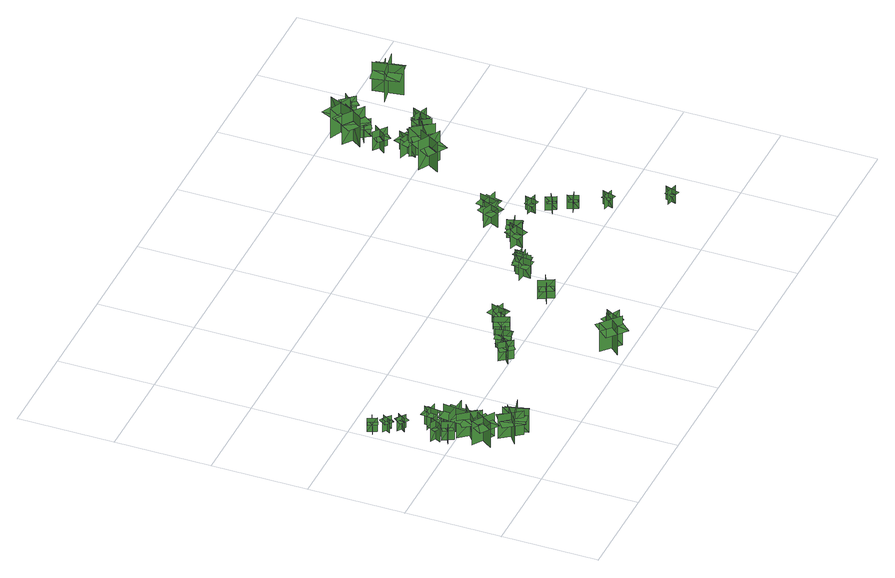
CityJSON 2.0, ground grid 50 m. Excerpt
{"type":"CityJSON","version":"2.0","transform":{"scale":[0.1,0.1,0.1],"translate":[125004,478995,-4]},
"CityObjects":{
"tree1":{"type":"SolitaryVegetationObject","geometry":[{"type":"MultiSurface","lod":"1","boundaries":[[[0,1,2]],[[0,2,3]],[[4,5,6]],[[4,6,7]],[[8,9,10]],[[8,10,11]],[[8,11,12]],[[8,12,13]]]}]},
"tree2":{"type":"SolitaryVegetationObject","geometry":[{"type":"MultiSurface","lod":"1","boundaries":[[[14,15,16]],[[14,16,17]],[[18,19,20]],[[18,20,21]],[[22,23,24]],[[22,24,25]],[[22,25,26]],[[22,26,27]]]}]},
"tree3":{"type":"SolitaryVegetationObject","geometry":[{"type":"MultiSurface","lod":"1","boundaries":[[[28,29,30]],[[28,30,31]],[[32,33,34]],[[32,34,35]],[[36,37,38]],[[36,38,39]],[[36,39,40]],[[36,40,41]]]}]},
"tree4":{"type":"SolitaryVegetationObject","geometry":[{"type":"MultiSurface","lod":"1","boundaries":[[[42,43,44]],[[42,44,45]],[[46,47,48]],[[46,48,49]],[[50,51,52]],[[50,52,53]],[[50,53,54]],[[50,54,55]]]}]},
"tree5":{"type":"SolitaryVegetationObject","geometry":[{"type":"MultiSurface","lod":"1","boundaries":[[[56,57,58]],[[56,58,59]],[[60,61,62]],[[60,62,63]],[[64,65,66]],[[64,66,67]],[[64,67,68]],[[64,68,69]]]}]},
"tree6":{"type":"SolitaryVegetationObject","geometry":[{"type":"MultiSurface","lod":"1","boundaries":[[[70,71,72]],[[70,72,73]],[[74,75,76]],[[74,76,77]],[[78,79,80]],[[78,80,81]],[[78,81,82]],[[78,82,83]]]}]},
"tree7":{"type":"SolitaryVegetationObject","geometry":[{"type":"MultiSurface","lod":"1","boundaries":[[[84,85,86]],[[84,86,87]],[[88,89,90]],[[88,90,91]],[[92,93,94]],[[92,94,95]],[[92,95,96]],[[92,96,97]]]}]},
"tree8":{"type":"SolitaryVegetationObject","geometry":[{"type":"MultiSurface","lod":"1","boundaries":[[[98,99,100]],[[98,100,101]],[[102,103,104]],[[102,104,105]],[[106,107,108]],[[106,108,109]],[[106,109,110]],[[106,110,111]]]}]},
"tree9":{"type":"SolitaryVegetationObject","geometry":[{"type":"MultiSurface","lod":"1","boundaries":[[[112,113,114]],[[112,114,115]],[[116,117,118]],[[116,118,119]],[[120,121,122]],[[120,122,123]],[[120,123,124]],[[120,124,125]]]}]},
"tree10":{"type":"SolitaryVegetationObject","geometry":[{"type":"MultiSurface","lod":"1","boundaries":[[[126,127,128]],[[126,128,129]],[[130,131,132]],[[130,132,133]],[[134,135,136]],[[134,136,137]],[[134,137,138]],[[134,138,139]]]}]},
"tree11":{"type":"SolitaryVegetationObject","geometry":[{"type":"MultiSurface","lod":"1","boundaries":[[[140,141,142]],[[140,142,143]],[[144,145,146]],[[144,146,147]],[[148,149,150]],[[148,150,151]],[[148,151,152]],[[148,152,153]]]}]},
"tree12":{"type":"SolitaryVegetationObject","geometry":[{"type":"MultiSurface","lod":"1","boundaries":[[[154,155,156]],[[154,156,157]],[[158,159,160]],[[158,160,161]],[[162,163,164]],[[162,164,165]],[[162,165,166]],[[162,166,167]]]}]},
"tree13":{"type":"SolitaryVegetationObject","geometry":[{"type":"MultiSurface","lod":"1","boundaries":[[[168,169,170]],[[168,170,171]],[[172,173,174]],[[172,174,175]],[[176,177,178]],[[176,178,179]],[[176,179,180]],[[176,180,181]]]}]},
"tree14":{"type":"SolitaryVegetationObject","geometry":[{"type":"MultiSurface","lod":"1","boundaries":[[[182,183,184]],[[182,184,185]],[[186,187,188]],[[186,188,189]],[[190,191,192]],[[190,192,193]],[[190,193,194]],[[190,194,195]]]}]},
"tree15":{"type":"SolitaryVegetationObject","geometry":[{"type":"MultiSurface","lod":"1","boundaries":[[[196,197,198]],[[196,198,199]],[[200,201,202]],[[200,202,203]],[[204,205,206]],[[204,206,207]],[[204,207,208]],[[204,208,209]]]}]},
"tree16":{"type":"SolitaryVegetationObject","geometry":[{"type":"MultiSurface","lod":"1","boundaries":[[[210,211,212]],[[210,212,213]],[[214,215,216]],[[214,216,217]],[[218,219,220]],[[218,220,221]],[[218,221,222]],[[218,222,223]]]}]},
"tree17":{"type":"SolitaryVegetationObject","geometry":[{"type":"MultiSurface","lod":"1","boundaries":[[[224,225,226]],[[224,226,227]],[[228,229,230]],[[228,230,231]],[[232,233,234]],[[232,234,235]],[[232,235,236]],[[232,236,237]]]}]},
"tree18":{"type":"SolitaryVegetationObject","geometry":[{"type":"MultiSurface","lod":"1","boundaries":[[[238,239,240]],[[238,240,241]],[[242,243,244]],[[242,244,245]],[[246,247,248]],[[246,248,249]],[[246,247,250]],[[246,250,251]]]}]},
"tree19":{"type":"SolitaryVegetationObject","geometry":[{"type":"MultiSurface","lod":"1","boundaries":[[[252,253,254]],[[252,254,255]],[[256,257,258]],[[256,258,259]],[[260,261,262]],[[260,262,263]],[[260,261,264]],[[260,264,265]]]}]},
"tree20":{"type":"SolitaryVegetationObject","geometry":[{"type":"MultiSurface","lod":"1","boundaries":[[[266,267,268]],[[266,268,269]],[[270,271,272]],[[270,272,273]],[[274,275,276]],[[274,276,277]],[[274,275,278]],[[274,278,279]]]}]},
"tree21":{"type":"SolitaryVegetationObject","geometry":[{"type":"MultiSurface","lod":"1","boundaries":[[[280,281,282]],[[280,282,283]],[[284,285,286]],[[284,286,287]],[[288,289,290]],[[288,290,291]],[[288,289,292]],[[288,292,293]]]}]},
"tree22":{"type":"SolitaryVegetationObject","geometry":[{"type":"MultiSurface","lod":"1","boundaries":[[[294,295,296]],[[294,296,297]],[[298,299,300]],[[298,300,301]],[[302,303,304]],[[302,304,305]],[[302,305,306]],[[302,306,307]]]}]},
"tree23":{"type":"SolitaryVegetationObject","geometry":[{"type":"MultiSurface","lod":"1","boundaries":[[[308,309,310]],[[308,310,311]],[[312,313,314]],[[312,314,315]],[[316,317,318]],[[316,318,319]],[[316,317,320]],[[316,320,321]]]}]},
"tree24":{"type":"SolitaryVegetationObject","geometry":[{"type":"MultiSurface","lod":"1","boundaries":[[[322,323,324]],[[322,324,325]],[[326,327,328]],[[326,328,329]],[[330,331,332]],[[330,332,333]],[[330,333,334]],[[330,334,335]]]}]},
"tree25":{"type":"SolitaryVegetationObject","geometry":[{"type":"MultiSurface","lod":"1","boundaries":[[[336,337,338]],[[336,338,339]],[[340,341,342]],[[340,342,343]],[[344,345,346]],[[344,346,347]],[[344,347,348]],[[344,348,349]]]}]},
"tree26":{"type":"SolitaryVegetationObject","geometry":[{"type":"MultiSurface","lod":"1","boundaries":[[[350,351,352]],[[350,352,353]],[[354,355,356]],[[354,356,357]],[[358,359,360]],[[358,360,361]],[[358,361,362]],[[358,362,363]]]}]},
"tree27":{"type":"SolitaryVegetationObject","geometry":[{"type":"MultiSurface","lod":"1","boundaries":[[[364,365,366]],[[364,366,367]],[[368,369,370]],[[368,370,371]],[[372,373,374]],[[372,374,375]],[[372,375,376]],[[372,376,377]]]}]},
"tree28":{"type":"SolitaryVegetationObject","geometry":[{"type":"MultiSurface","lod":"1","boundaries":[[[378,379,380]],[[378,380,381]],[[382,383,384]],[[382,384,385]],[[386,387,388]],[[386,388,389]],[[386,389,390]],[[386,390,391]]]}]},
"tree29":{"type":"SolitaryVegetationObject","geometry":[{"type":"MultiSurface","lod":"1","boundaries":[[[392,393,394]],[[392,394,395]],[[396,397,398]],[[396,398,399]],[[400,401,402]],[[400,402,403]],[[400,403,404]],[[400,404,405]]]}]},
"tree30":{"type":"SolitaryVegetationObject","geometry":[{"type":"MultiSurface","lod":"1","boundaries":[[[406,407,408]],[[406,408,409]],[[410,411,412]],[[410,412,413]],[[414,415,416]],[[414,416,417]],[[414,417,418]],[[414,418,419]]]}]},
"tree31":{"type":"SolitaryVegetationObject","geometry":[{"type":"MultiSurface","lod":"1","boundaries":[[[420,421,422]],[[420,422,423]],[[424,425,426]],[[424,426,427]],[[428,429,430]],[[428,430,431]],[[428,431,432]],[[428,432,433]]]}]},
"tree32":{"type":"SolitaryVegetationObject","geometry":[{"type":"MultiSurface","lod":"1","boundaries":[[[434,435,436]],[[434,436,437]],[[438,439,440]],[[438,440,441]],[[442,443,444]],[[442,444,445]],[[442,443,446]],[[442,446,447]]]}]},
"tree33":{"type":"SolitaryVegetationObject","geometry":[{"type":"MultiSurface","lod":"1","boundaries":[[[448,449,450]],[[448,450,451]],[[452,453,454]],[[452,454,455]],[[456,457,458]],[[456,458,459]],[[456,459,460]],[[456,460,461]]]}]},
"tree34":{"type":"SolitaryVegetationObject","geometry":[{"type":"MultiSurface","lod":"1","boundaries":[[[462,463,464]],[[462,464,465]],[[466,467,468]],[[466,468,469]],[[470,471,472]],[[470,472,473]],[[470,471,474]],[[470,474,475]]]}]},
"tree35":{"type":"SolitaryVegetationObject","geometry":[{"type":"MultiSurface","lod":"1","boundaries":[[[476,477,478]],[[476,478,479]],[[480,481,482]],[[480,482,483]],[[484,485,486]],[[484,486,487]],[[484,485,488]],[[484,488,489]]]}]},
"tree36":{"type":"SolitaryVegetationObject","geometry":[{"type":"MultiSurface","lod":"1","boundaries":[[[490,491,492]],[[490,492,493]],[[494,495,496]],[[494,496,497]],[[498,499,500]],[[498,500,501]],[[498,499,502]],[[498,502,503]]]}]},
"tree37":{"type":"SolitaryVegetationObject","geometry":[{"type":"MultiSurface","lod":"1","boundaries":[[[504,505,506]],[[504,506,507]],[[508,509,510]],[[508,510,511]],[[512,513,514]],[[512,514,515]],[[512,513,516]],[[512,516,517]]]}]},
"tree38":{"type":"SolitaryVegetationObject","geometry":[{"type":"MultiSurface","lod":"1","boundaries":[[[518,519,520]],[[518,520,521]],[[522,523,524]],[[522,524,525]],[[526,527,528]],[[526,528,529]],[[526,529,530]],[[526,530,531]]]}]},
"tree39":{"type":"SolitaryVegetationObject","geometry":[{"type":"MultiSurface","lod":"1","boundaries":[[[532,533,534]],[[532,534,535]],[[536,537,538]],[[536,538,539]],[[540,541,542]],[[540,542,543]],[[540,541,544]],[[540,544,545]]]}]},
"tree40":{"type":"SolitaryVegetationObject","geometry":[{"type":"MultiSurface","lod":"1","boundaries":[[[546,547,548]],[[546,548,549]],[[550,551,552]],[[550,552,553]],[[554,555,556]],[[554,556,557]],[[554,557,558]],[[554,558,559]]]}]},
"tree41":{"type":"SolitaryVegetationObject","geometry":[{"type":"MultiSurface","lod":"1","boundaries":[[[560,561,562]],[[560,562,563]],[[564,565,566]],[[564,566,567]],[[568,569,570]],[[568,570,571]],[[568,571,572]],[[568,572,573]]]}]},
"tree42":{"type":"SolitaryVegetationObject","geometry":[{"type":"MultiSurface","lod":"1","boundaries":[[[574,575,576]],[[574,576,577]],[[578,579,580]],[[578,580,581]],[[582,583,584]],[[582,584,585]],[[582,585,586]],[[582,586,587]]]}]},
"tree43":{"type":"SolitaryVegetationObject","geometry":[{"type":"MultiSurface","lod":"1","boundaries":[[[588,589,590]],[[588,590,591]],[[592,593,594]],[[592,594,595]],[[596,597,598]],[[596,598,599]],[[596,599,600]],[[596,600,601]]]}]}
},
"vertices":[
[104,561,11],[134,506,11],[134,506,120],[104,561,120],[92,521,11],[92,521,120],[147,551,120],[147,551,11],[94,522,85],[106,499,85],[151,523,85],[138,547,85],[126,570,85],[81,546,85],
[118,618,12],[89,561,12],[89,561,120],[118,618,120],[78,605,12],[78,605,120],[134,576,120],[134,576,12],[80,604,85],[68,580,85],[113,557,85],[125,581,85],[137,604,85],[92,627,85],
[237,342,9],[129,412,9],[129,412,149],[237,342,149],[217,432,9],[146,324,9],[146,324,149],[217,432,149],[214,427,110],[167,458,110],[102,359,110],[149,328,110],[196,297,110],[261,396,110],
[31,915,14],[53,869,14],[53,869,92],[31,915,92],[19,880,14],[65,902,14],[65,902,92],[19,880,92],[19,880,71],[29,858,71],[76,879,71],[65,902,71],[55,924,71],[8,902,71],
[145,499,15],[225,398,15],[225,398,154],[145,499,154],[135,407,15],[237,487,15],[237,487,154],[135,407,154],[140,410,116],[174,366,116],[267,440,116],[233,484,116],[198,528,116],[105,455,116],
[96,816,15],[54,844,15],[54,844,92],[96,816,92],[89,853,15],[61,810,15],[61,810,92],[89,853,92],[89,853,72],[68,866,72],[40,824,72],[61,810,72],[81,796,72],[109,839,72],
[88,784,17],[130,754,17],[130,754,94],[88,784,94],[94,747,17],[124,789,17],[124,789,94],[94,747,94],[94,747,74],[114,733,74],[144,774,74],[124,789,74],[104,803,74],[74,762,74],
[317,307,8],[215,228,8],[215,228,148],[317,307,148],[225,318,8],[304,215,8],[304,216,148],[225,318,148],[228,313,109],[184,279,109],[256,185,109],[301,220,109],[345,254,109],[273,348,109],
[195,588,18],[183,460,18],[183,460,158],[195,588,158],[125,529,18],[253,517,18],[253,517,158],[125,529,158],[130,529,119],[124,473,119],[242,461,119],[248,517,119],[253,573,119],[135,585,119],
[173,610,22],[182,681,22],[182,681,130],[173,610,130],[214,642,22],[143,651,22],[143,651,130],[214,642,130],[214,642,102],[219,676,102],[147,686,102],[143,651,102],[138,617,102],[210,608,102],
[236,592,25],[186,580,25],[186,580,103],[236,592,103],[205,611,25],[216,561,25],[216,561,103],[205,611,103],[205,611,82],[181,606,82],[192,556,82],[216,561,82],[240,567,82],[229,617,82],
[246,244,9],[371,277,9],[371,277,149],[246,244,149],[326,199,9],[293,323,9],[293,323,149],[326,199,149],[325,204,110],[379,219,110],[349,333,110],[295,318,110],[240,304,110],[271,190,110],
[791,550,18],[841,490,18],[841,490,126],[791,550,126],[786,498,18],[845,548,18],[845,548,126],[786,498,126],[786,498,95],[811,469,95],[870,518,95],[845,548,95],[820,578,95],[761,528,95],
[934,575,17],[858,562,17],[858,562,124],[934,575,124],[892,605,17],[905,529,17],[905,529,124],[892,605,124],[892,605,94],[854,599,94],[867,523,94],[905,529,94],[943,535,94],[931,612,94],
[1153,57,7],[1062,138,7],[1062,138,177],[1153,57,177],[1149,138,7],[1067,47,7],[1067,47,177],[1149,138,177],[1149,138,129],[1103,178,129],[1022,88,129],[1067,47,129],[1113,7,129],[1194,97,129],
[980,651,16],[1011,580,16],[1011,580,123],[980,651,123],[961,603,16],[1032,634,16],[1032,634,123],[961,603,123],[961,603,93],[976,567,93],[1047,598,93],[1032,634,93],[1016,669,93],[945,638,93],
[1100,652,15],[1025,674,15],[1025,674,123],[1100,652,123],[1075,698,15],[1053,623,15],[1053,623,123],[1075,698,123],[1075,698,93],[1038,709,93],[1016,634,93],[1053,623,93],[1090,612,93],[1112,687,93],
[1196,161,8],[1268,120,8],[1268,120,117],[1196,161,117],[1211,107,8],[1252,178,8],[1252,178,117],[1211,107,117],[1195,158,81],[1266,118,81],[1287,153,81],[1215,194,81],[1250,89,81],[1179,129,81],
[1393,555,8],[1319,519,8],[1319,519,118],[1393,555,118],[1340,573,8],[1377,499,8],[1377,499,118],[1340,573,118],[1392,557,81],[1318,521,81],[1337,484,81],[1410,520,81],[1304,551,81],[1377,587,81],
[1482,668,7],[1492,750,7],[1492,750,117],[1482,668,117],[1526,703,7],[1444,713,7],[1444,713,117],[1526,703,117],[1485,668,80],[1495,750,80],[1454,755,80],[1444,673,80],[1528,746,80],[1518,664,80],
[1516,680,7],[1508,762,7],[1508,762,116],[1516,680,116],[1551,723,7],[1470,716,7],[1470,716,116],[1551,723,116],[1518,681,80],[1511,762,80],[1470,759,80],[1477,677,80],[1544,765,80],[1551,684,80],
[1566,772,8],[1609,764,8],[1609,764,70],[1566,772,70],[1583,748,8],[1591,792,8],[1591,792,70],[1583,748,70],[1583,748,53],[1604,744,53],[1612,788,53],[1591,792,53],[1569,796,53],[1561,752,53],
[1691,795,10],[1717,872,10],[1717,872,120],[1691,795,120],[1741,819,10],[1663,846,10],[1663,846,120],[1741,819,120],[1693,794,83],[1720,872,83],[1681,885,83],[1654,807,83],[1751,861,83],[1725,783,83],
[1784,872,10],[1710,853,10],[1710,853,117],[1784,872,117],[1740,899,10],[1760,824,10],[1760,824,117],[1740,899,117],[1740,899,87],[1703,889,87],[1722,814,87],[1760,824,87],[1797,834,87],[1778,909,87],
[1838,1059,10],[1800,966,10],[1800,966,118],[1838,1059,118],[1772,1030,10],[1865,993,10],[1865,993,118],[1772,1030,118],[1776,1029,88],[1760,988,88],[1845,954,88],[1861,994,88],[1878,1035,88],[1793,1069,88],
[1925,1033,7],[1827,1055,7],[1827,1055,116],[1925,1033,116],[1886,1093,7],[1864,995,7],[1864,995,116],[1886,1093,116],[1885,1089,86],[1842,1099,86],[1823,1009,86],[1865,999,86],[1908,990,86],[1928,1080,86],
[1953,877,10],[2010,862,10],[2010,862,88],[1953,877,88],[1972,845,10],[1972,845,88],[1987,901,88],[1987,901,10],[1972,845,63],[1996,838,63],[2008,883,63],[1984,890,63],[1961,896,63],[1949,851,63],
[2040,761,10],[2012,812,10],[2012,812,88],[2040,761,88],[2050,797,10],[2050,797,88],[1999,769,88],[1999,769,10],[2050,797,63],[2038,818,63],[1997,796,63],[2009,774,63],[2021,753,63],[2062,776,63],
[2086,667,11],[2066,721,11],[2066,721,89],[2086,667,89],[2101,700,11],[2101,700,89],[2047,681,89],[2047,681,11],[2101,700,64],[2093,723,64],[2050,707,64],[2058,685,64],[2066,662,64],[2110,678,64],
[2151,520,11],[2166,576,11],[2166,576,89],[2151,520,89],[2183,539,11],[2183,539,89],[2127,553,89],[2127,553,11],[2183,539,64],[2189,562,64],[2144,574,64],[2138,550,64],[2132,527,64],[2177,515,64],
[2279,286,12],[2335,271,12],[2335,271,89],[2279,286,89],[2297,254,12],[2297,254,89],[2313,310,89],[2313,310,12],[2297,254,65],[2321,248,65],[2333,293,65],[2310,299,65],[2286,305,65],[2274,260,65],
[2167,1516,12],[2101,1405,12],[2101,1405,184],[2167,1516,184],[2082,1494,12],[2193,1428,12],[2193,1428,184],[2082,1494,184],[2164,1518,127],[2098,1407,127],[2153,1374,127],[2219,1485,127],[2053,1434,127],[2119,1545,127],
[2170,1546,12],[2201,1642,12],[2201,1642,121],[2170,1546,121],[2234,1580,12],[2138,1610,12],[2138,1610,121],[2234,1580,121],[2230,1581,91],[2243,1623,91],[2155,1651,91],[2142,1609,91],[2129,1567,91],[2217,1539,91],
[2161,1488,7],[2264,1566,7],[2264,1566,179],[2161,1488,179],[2248,1476,7],[2170,1579,7],[2170,1579,179],[2248,1476,179],[2164,1485,122],[2267,1563,122],[2228,1614,122],[2125,1536,122],[2298,1521,122],[2195,1443,122],
[2198,1763,11],[2146,1699,11],[2146,1699,121],[2198,1763,121],[2143,1757,11],[2207,1705,11],[2207,1705,121],[2143,1757,121],[2196,1764,84],[2144,1701,84],[2176,1675,84],[2228,1738,84],[2119,1722,84],[2171,1785,84],
[2136,1911,9],[2242,1837,9],[2242,1837,182],[2136,1911,182],[2151,1824,9],[2225,1930,9],[2225,1930,182],[2151,1824,182],[2133,1907,124],[2239,1833,124],[2276,1886,124],[2171,1960,124],[2209,1791,124],[2103,1865,124],
[2245,1806,10],[2202,1877,10],[2202,1877,119],[2245,1806,119],[2258,1861,10],[2187,1818,10],[2187,1818,119],[2258,1861,119],[2247,1808,83],[2204,1878,83],[2169,1857,83],[2212,1787,83],[2233,1895,83],[2275,1825,83],
[2360,1538,7],[2308,1624,7],[2308,1624,115],[2360,1538,115],[2376,1608,7],[2291,1556,7],[2291,1556,115],[2376,1608,115],[2373,1606,85],[2350,1643,85],[2271,1595,85],[2294,1558,85],[2317,1521,85],[2396,1569,85],
[2201,1898,8],[2254,2016,8],[2254,2016,180],[2201,1898,180],[2283,1930,8],[2165,1983,8],[2165,1983,180],[2283,1930,180],[2205,1897,122],[2258,2014,122],[2199,2041,122],[2146,1923,122],[2306,1993,122],[2253,1875,122],
[2351,1623,9],[2427,1594,9],[2427,1594,117],[2351,1623,117],[2372,1575,9],[2372,1575,117],[2401,1651,117],[2401,1651,9],[2372,1575,83],[2404,1563,83],[2427,1624,83],[2395,1636,83],[2364,1648,83],[2341,1587,83],
[2386,1996,9],[2331,1942,9],[2331,1942,117],[2386,1996,117],[2334,1997,9],[2389,1941,9],[2389,1941,117],[2334,1997,117],[2334,1997,87],[2307,1969,87],[2361,1914,87],[2389,1941,87],[2416,1968,87],[2362,2024,87],
[2684,1882,9],[2529,1855,9],[2529,1855,180],[2684,1882,180],[2591,1945,9],[2618,1790,9],[2618,1790,180],[2591,1945,180],[2592,1939,133],[2524,1927,133],[2549,1785,133],[2617,1797,133],[2685,1808,133],[2660,1951,133],
[2713,1925,13],[2616,1903,13],[2616,1903,122],[2713,1925,122],[2652,1963,13],[2675,1865,13],[2675,1865,122],[2652,1963,122],[2653,1959,92],[2611,1949,92],[2631,1860,92],[2674,1869,92],[2716,1879,92],[2696,1969,92]
]}
